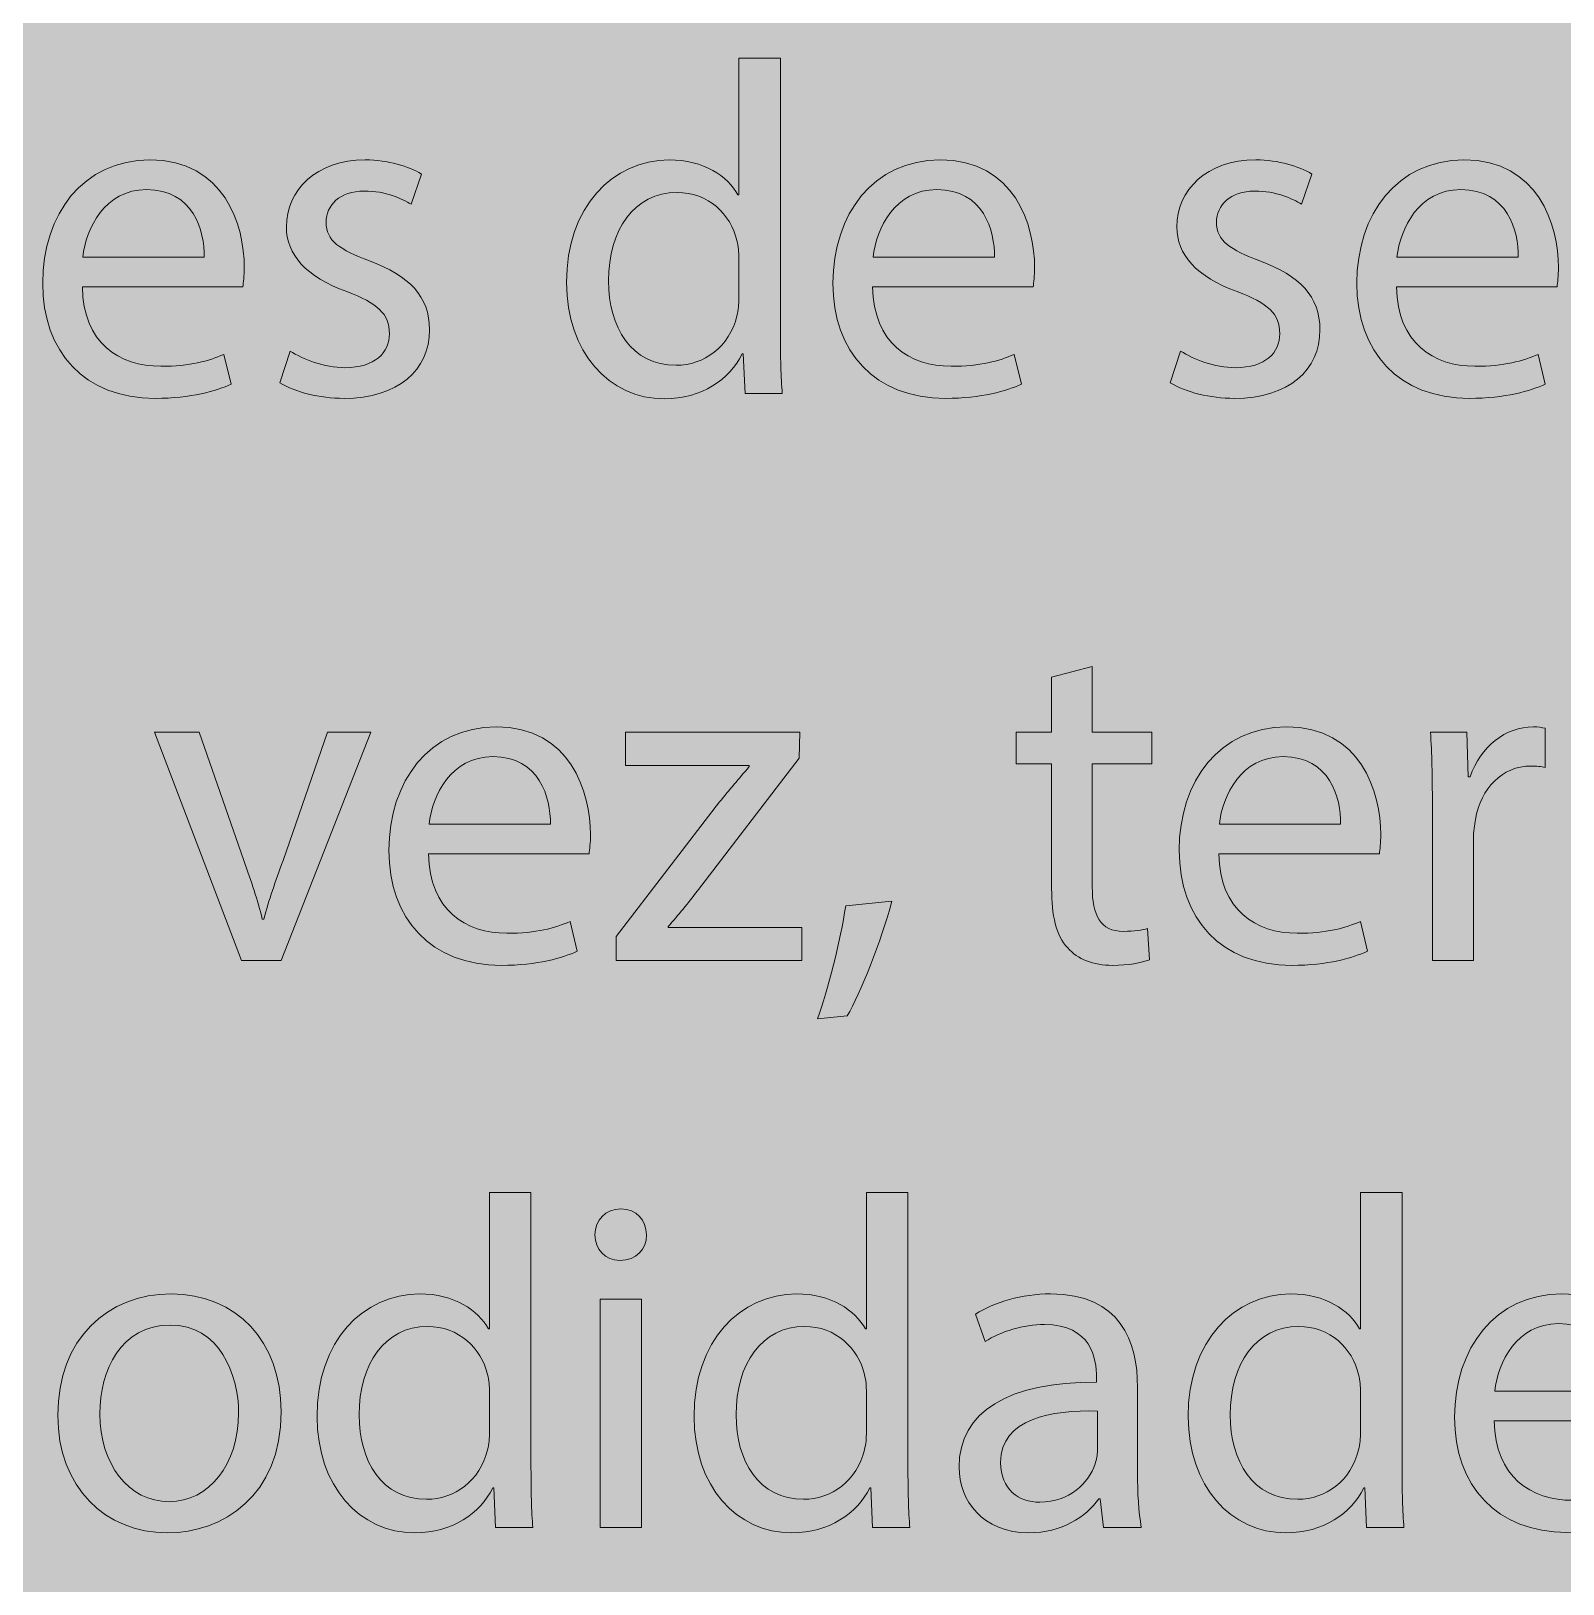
# Model space of a CAD drawing. Header units: inches. Extents: x -507 to 1392, y -754 to 68.
# Drawn here: x -135.9 to -96.98, y -140.87 to -101.44 of the extents above; entities that cross this region are included whole.
import ezdxf

# ---------------------------------------------------------------- set-up
doc = ezdxf.new("R2010")
doc.units = ezdxf.units.IN
doc.header["$MEASUREMENT"] = 0
doc.layers.add('Front', color=7, linetype='Continuous')
picture_1 = doc.add_image_def('image1.png', size_in_pixel=(3301, 2181))
picture_2 = doc.add_image_def('image10.png', size_in_pixel=(3013, 3012))

# ---------------------------------------------------------------- blocks, each defined once
blk = doc.blocks.new('block 3')
at = {"layer": 'Front', "true_color": 0x326699}
h = blk.add_hatch(color=165, dxfattribs=at)
h.dxf.hatch_style = 2
h.paths.add_polyline_path([(-211, -462.1), (-211, 61.249), (581, 61.249), (581, -462.1)])
at = {"layer": 'Front'}
image = blk.add_image(picture_1, insert=(-211, -462.191), size_in_units=(792.24, 523.44), dxfattribs=at)
blk = doc.blocks.new('block 48')
at = {"layer": 'Front', "true_color": 0x231f20}
h = blk.add_hatch(color=250, dxfattribs=at)
h.dxf.hatch_style = 2
edge = h.paths.add_edge_path()
edge.add_spline(control_points=[(-116.863, -102.13), (-116.863, -102.13), (-116.863, -109.146), (-116.863, -109.146), (-116.863, -109.662), (-116.851, -110.25), (-116.815, -110.646), (-116.815, -110.646), (-117.762, -110.646), (-117.762, -110.646), (-117.762, -110.646), (-117.81, -109.638), (-117.81, -109.638), (-117.81, -109.638), (-117.834, -109.638), (-117.834, -109.638), (-118.158, -110.286), (-118.866, -110.777), (-119.813, -110.777), (-121.216, -110.777), (-122.296, -109.59), (-122.296, -107.827), (-122.308, -105.896), (-121.108, -104.709), (-119.693, -104.709), (-118.806, -104.709), (-118.206, -105.128), (-117.942, -105.596), (-117.942, -105.596), (-117.918, -105.596), (-117.918, -105.596), (-117.918, -105.596), (-117.918, -102.13), (-117.918, -102.13), (-117.918, -102.13), (-116.863, -102.13), (-116.863, -102.13)], knot_values=[0, 0, 0, 0, 1, 1, 1, 2, 2, 2, 3, 3, 3, 4, 4, 4, 5, 5, 5, 6, 6, 6, 7, 7, 7, 8, 8, 8, 9, 9, 9, 10, 10, 10, 11, 11, 11, 12, 12, 12, 12], degree=3, periodic=1)
edge = h.paths.add_edge_path()
edge.add_spline(control_points=[(-117.918, -107.204), (-117.918, -107.071), (-117.93, -106.892), (-117.966, -106.76), (-118.122, -106.088), (-118.698, -105.536), (-119.489, -105.536), (-120.581, -105.536), (-121.229, -106.496), (-121.229, -107.779), (-121.229, -108.955), (-120.653, -109.926), (-119.513, -109.926), (-118.806, -109.926), (-118.158, -109.458), (-117.966, -108.667), (-117.93, -108.522), (-117.918, -108.379), (-117.918, -108.211), (-117.918, -108.211), (-117.918, -107.204), (-117.918, -107.204)], knot_values=[0, 0, 0, 0, 1, 1, 1, 2, 2, 2, 3, 3, 3, 4, 4, 4, 5, 5, 5, 6, 6, 6, 7, 7, 7, 7], degree=3, periodic=1)
h = blk.add_hatch(color=250, dxfattribs=at)
h.dxf.hatch_style = 2
edge = h.paths.add_edge_path()
edge.add_spline(control_points=[(-134.596, -107.935), (-134.572, -109.362), (-133.661, -109.95), (-132.605, -109.95), (-131.85, -109.95), (-131.394, -109.818), (-130.999, -109.65), (-130.999, -109.65), (-130.818, -110.406), (-130.818, -110.406), (-131.19, -110.574), (-131.826, -110.766), (-132.75, -110.766), (-134.537, -110.766), (-135.604, -109.59), (-135.604, -107.839), (-135.604, -106.088), (-134.572, -104.709), (-132.881, -104.709), (-130.986, -104.709), (-130.482, -106.376), (-130.482, -107.443), (-130.482, -107.659), (-130.507, -107.827), (-130.519, -107.935), (-130.519, -107.935), (-134.596, -107.935), (-134.596, -107.935)], knot_values=[0, 0, 0, 0, 1, 1, 1, 2, 2, 2, 3, 3, 3, 4, 4, 4, 5, 5, 5, 6, 6, 6, 7, 7, 7, 8, 8, 8, 9, 9, 9, 9], degree=3, periodic=1)
edge = h.paths.add_edge_path()
edge.add_spline(control_points=[(-131.502, -107.179), (-131.49, -106.508), (-131.778, -105.464), (-132.965, -105.464), (-134.033, -105.464), (-134.5, -106.448), (-134.584, -107.179), (-134.584, -107.179), (-131.502, -107.179), (-131.502, -107.179)], knot_values=[0, 0, 0, 0, 1, 1, 1, 2, 2, 2, 3, 3, 3, 3], degree=3, periodic=1)
h = blk.add_hatch(color=250, dxfattribs=at)
h.dxf.hatch_style = 2
edge = h.paths.add_edge_path()
edge.add_spline(control_points=[(-129.316, -109.566), (-129.004, -109.77), (-128.452, -109.986), (-127.924, -109.986), (-127.157, -109.986), (-126.797, -109.602), (-126.797, -109.123), (-126.797, -108.619), (-127.097, -108.343), (-127.876, -108.055), (-128.92, -107.683), (-129.412, -107.107), (-129.412, -106.412), (-129.412, -105.477), (-128.656, -104.709), (-127.409, -104.709), (-126.821, -104.709), (-126.306, -104.876), (-125.981, -105.068), (-125.981, -105.068), (-126.246, -105.836), (-126.246, -105.836), (-126.473, -105.692), (-126.893, -105.5), (-127.433, -105.5), (-128.057, -105.5), (-128.404, -105.86), (-128.404, -106.292), (-128.404, -106.771), (-128.057, -106.987), (-127.301, -107.275), (-126.293, -107.659), (-125.778, -108.163), (-125.778, -109.026), (-125.778, -110.046), (-126.569, -110.766), (-127.949, -110.766), (-128.584, -110.766), (-129.172, -110.609), (-129.58, -110.37), (-129.58, -110.37), (-129.316, -109.566), (-129.316, -109.566)], knot_values=[0, 0, 0, 0, 1, 1, 1, 2, 2, 2, 3, 3, 3, 4, 4, 4, 5, 5, 5, 6, 6, 6, 7, 7, 7, 8, 8, 8, 9, 9, 9, 10, 10, 10, 11, 11, 11, 12, 12, 12, 13, 13, 13, 14, 14, 14, 14], degree=3, periodic=1)
h = blk.add_hatch(color=250, dxfattribs=at)
h.dxf.hatch_style = 2
edge = h.paths.add_edge_path()
edge.add_spline(control_points=[(-114.52, -107.935), (-114.496, -109.362), (-113.585, -109.95), (-112.529, -109.95), (-111.774, -109.95), (-111.318, -109.818), (-110.922, -109.65), (-110.922, -109.65), (-110.742, -110.406), (-110.742, -110.406), (-111.114, -110.574), (-111.75, -110.766), (-112.673, -110.766), (-114.46, -110.766), (-115.528, -109.59), (-115.528, -107.839), (-115.528, -106.088), (-114.496, -104.709), (-112.805, -104.709), (-110.91, -104.709), (-110.406, -106.376), (-110.406, -107.443), (-110.406, -107.659), (-110.431, -107.827), (-110.442, -107.935), (-110.442, -107.935), (-114.52, -107.935), (-114.52, -107.935)], knot_values=[0, 0, 0, 0, 1, 1, 1, 2, 2, 2, 3, 3, 3, 4, 4, 4, 5, 5, 5, 6, 6, 6, 7, 7, 7, 8, 8, 8, 9, 9, 9, 9], degree=3, periodic=1)
edge = h.paths.add_edge_path()
edge.add_spline(control_points=[(-111.426, -107.179), (-111.414, -106.508), (-111.702, -105.464), (-112.889, -105.464), (-113.957, -105.464), (-114.424, -106.448), (-114.508, -107.179), (-114.508, -107.179), (-111.426, -107.179), (-111.426, -107.179)], knot_values=[0, 0, 0, 0, 1, 1, 1, 2, 2, 2, 3, 3, 3, 3], degree=3, periodic=1)
h = blk.add_hatch(color=250, dxfattribs=at)
h.dxf.hatch_style = 2
edge = h.paths.add_edge_path()
edge.add_spline(control_points=[(-106.696, -109.566), (-106.384, -109.77), (-105.833, -109.986), (-105.305, -109.986), (-104.537, -109.986), (-104.178, -109.602), (-104.178, -109.123), (-104.178, -108.619), (-104.478, -108.343), (-105.257, -108.055), (-106.3, -107.683), (-106.792, -107.107), (-106.792, -106.412), (-106.792, -105.477), (-106.037, -104.709), (-104.789, -104.709), (-104.202, -104.709), (-103.686, -104.876), (-103.362, -105.068), (-103.362, -105.068), (-103.626, -105.836), (-103.626, -105.836), (-103.854, -105.692), (-104.273, -105.5), (-104.813, -105.5), (-105.437, -105.5), (-105.785, -105.86), (-105.785, -106.292), (-105.785, -106.771), (-105.437, -106.987), (-104.681, -107.275), (-103.674, -107.659), (-103.158, -108.163), (-103.158, -109.026), (-103.158, -110.046), (-103.95, -110.766), (-105.329, -110.766), (-105.964, -110.766), (-106.552, -110.609), (-106.96, -110.37), (-106.96, -110.37), (-106.696, -109.566), (-106.696, -109.566)], knot_values=[0, 0, 0, 0, 1, 1, 1, 2, 2, 2, 3, 3, 3, 4, 4, 4, 5, 5, 5, 6, 6, 6, 7, 7, 7, 8, 8, 8, 9, 9, 9, 10, 10, 10, 11, 11, 11, 12, 12, 12, 13, 13, 13, 14, 14, 14, 14], degree=3, periodic=1)
h = blk.add_hatch(color=250, dxfattribs=at)
h.dxf.hatch_style = 2
edge = h.paths.add_edge_path()
edge.add_spline(control_points=[(-101.212, -107.935), (-101.188, -109.362), (-100.277, -109.95), (-99.222, -109.95), (-98.466, -109.95), (-98.01, -109.818), (-97.615, -109.65), (-97.615, -109.65), (-97.435, -110.406), (-97.435, -110.406), (-97.807, -110.574), (-98.442, -110.766), (-99.366, -110.766), (-101.153, -110.766), (-102.22, -109.59), (-102.22, -107.839), (-102.22, -106.088), (-101.188, -104.709), (-99.498, -104.709), (-97.603, -104.709), (-97.099, -106.376), (-97.099, -107.443), (-97.099, -107.659), (-97.123, -107.827), (-97.135, -107.935), (-97.135, -107.935), (-101.212, -107.935), (-101.212, -107.935)], knot_values=[0, 0, 0, 0, 1, 1, 1, 2, 2, 2, 3, 3, 3, 4, 4, 4, 5, 5, 5, 6, 6, 6, 7, 7, 7, 8, 8, 8, 9, 9, 9, 9], degree=3, periodic=1)
edge = h.paths.add_edge_path()
edge.add_spline(control_points=[(-98.118, -107.179), (-98.106, -106.508), (-98.394, -105.464), (-99.582, -105.464), (-100.649, -105.464), (-101.117, -106.448), (-101.201, -107.179), (-101.201, -107.179), (-98.118, -107.179), (-98.118, -107.179)], knot_values=[0, 0, 0, 0, 1, 1, 1, 2, 2, 2, 3, 3, 3, 3], degree=3, periodic=1)
h = blk.add_hatch(color=250, dxfattribs=at)
h.dxf.hatch_style = 2
edge = h.paths.add_edge_path()
edge.add_spline(control_points=[(-108.941, -117.574), (-108.941, -117.574), (-108.941, -119.241), (-108.941, -119.241), (-108.941, -119.241), (-107.43, -119.241), (-107.43, -119.241), (-107.43, -119.241), (-107.43, -120.044), (-107.43, -120.044), (-107.43, -120.044), (-108.941, -120.044), (-108.941, -120.044), (-108.941, -120.044), (-108.941, -123.174), (-108.941, -123.174), (-108.941, -123.894), (-108.738, -124.302), (-108.15, -124.302), (-107.874, -124.302), (-107.67, -124.266), (-107.538, -124.23), (-107.538, -124.23), (-107.49, -125.021), (-107.49, -125.021), (-107.694, -125.105), (-108.018, -125.166), (-108.426, -125.166), (-108.917, -125.166), (-109.313, -125.009), (-109.565, -124.722), (-109.865, -124.41), (-109.973, -123.894), (-109.973, -123.21), (-109.973, -123.21), (-109.973, -120.044), (-109.973, -120.044), (-109.973, -120.044), (-110.873, -120.044), (-110.873, -120.044), (-110.873, -120.044), (-110.873, -119.241), (-110.873, -119.241), (-110.873, -119.241), (-109.973, -119.241), (-109.973, -119.241), (-109.973, -119.241), (-109.973, -117.849), (-109.973, -117.849), (-109.973, -117.849), (-108.941, -117.574), (-108.941, -117.574)], knot_values=[0, 0, 0, 0, 1, 1, 1, 2, 2, 2, 3, 3, 3, 4, 4, 4, 5, 5, 5, 6, 6, 6, 7, 7, 7, 8, 8, 8, 9, 9, 9, 10, 10, 10, 11, 11, 11, 12, 12, 12, 13, 13, 13, 14, 14, 14, 15, 15, 15, 16, 16, 16, 17, 17, 17, 17], degree=3, periodic=1)
h = blk.add_hatch(color=250, dxfattribs=at)
h.dxf.hatch_style = 2
edge = h.paths.add_edge_path()
edge.add_spline(control_points=[(-131.632, -119.241), (-131.632, -119.241), (-130.493, -122.503), (-130.493, -122.503), (-130.301, -123.031), (-130.145, -123.51), (-130.025, -123.99), (-130.025, -123.99), (-129.989, -123.99), (-129.989, -123.99), (-129.857, -123.51), (-129.689, -123.031), (-129.498, -122.503), (-129.498, -122.503), (-128.37, -119.241), (-128.37, -119.241), (-128.37, -119.241), (-127.267, -119.241), (-127.267, -119.241), (-127.267, -119.241), (-129.545, -125.045), (-129.545, -125.045), (-129.545, -125.045), (-130.553, -125.045), (-130.553, -125.045), (-130.553, -125.045), (-132.76, -119.241), (-132.76, -119.241), (-132.76, -119.241), (-131.632, -119.241), (-131.632, -119.241)], knot_values=[0, 0, 0, 0, 1, 1, 1, 2, 2, 2, 3, 3, 3, 4, 4, 4, 5, 5, 5, 6, 6, 6, 7, 7, 7, 8, 8, 8, 9, 9, 9, 10, 10, 10, 10], degree=3, periodic=1)
h = blk.add_hatch(color=250, dxfattribs=at)
h.dxf.hatch_style = 2
edge = h.paths.add_edge_path()
edge.add_spline(control_points=[(-125.8, -122.335), (-125.776, -123.762), (-124.865, -124.35), (-123.81, -124.35), (-123.054, -124.35), (-122.598, -124.218), (-122.203, -124.05), (-122.203, -124.05), (-122.022, -124.806), (-122.022, -124.806), (-122.395, -124.974), (-123.03, -125.166), (-123.954, -125.166), (-125.741, -125.166), (-126.808, -123.99), (-126.808, -122.239), (-126.808, -120.488), (-125.776, -119.109), (-124.085, -119.109), (-122.19, -119.109), (-121.687, -120.776), (-121.687, -121.843), (-121.687, -122.059), (-121.711, -122.227), (-121.723, -122.335), (-121.723, -122.335), (-125.8, -122.335), (-125.8, -122.335)], knot_values=[0, 0, 0, 0, 1, 1, 1, 2, 2, 2, 3, 3, 3, 4, 4, 4, 5, 5, 5, 6, 6, 6, 7, 7, 7, 8, 8, 8, 9, 9, 9, 9], degree=3, periodic=1)
edge = h.paths.add_edge_path()
edge.add_spline(control_points=[(-122.706, -121.579), (-122.694, -120.908), (-122.982, -119.864), (-124.169, -119.864), (-125.237, -119.864), (-125.705, -120.848), (-125.789, -121.579), (-125.789, -121.579), (-122.706, -121.579), (-122.706, -121.579)], knot_values=[0, 0, 0, 0, 1, 1, 1, 2, 2, 2, 3, 3, 3, 3], degree=3, periodic=1)
h = blk.add_hatch(color=250, dxfattribs=at)
h.dxf.hatch_style = 2
edge = h.paths.add_edge_path()
edge.add_spline(control_points=[(-121.036, -124.434), (-121.036, -124.434), (-118.41, -121.016), (-118.41, -121.016), (-118.158, -120.704), (-117.918, -120.428), (-117.654, -120.116), (-117.654, -120.116), (-117.654, -120.092), (-117.654, -120.092), (-117.654, -120.092), (-120.796, -120.092), (-120.796, -120.092), (-120.796, -120.092), (-120.796, -119.241), (-120.796, -119.241), (-120.796, -119.241), (-116.371, -119.241), (-116.371, -119.241), (-116.371, -119.241), (-116.383, -119.9), (-116.383, -119.9), (-116.383, -119.9), (-118.973, -123.271), (-118.973, -123.271), (-119.213, -123.594), (-119.453, -123.882), (-119.717, -124.182), (-119.717, -124.182), (-119.717, -124.206), (-119.717, -124.206), (-119.717, -124.206), (-116.323, -124.206), (-116.323, -124.206), (-116.323, -124.206), (-116.323, -125.045), (-116.323, -125.045), (-116.323, -125.045), (-121.036, -125.045), (-121.036, -125.045), (-121.036, -125.045), (-121.036, -124.434), (-121.036, -124.434)], knot_values=[0, 0, 0, 0, 1, 1, 1, 2, 2, 2, 3, 3, 3, 4, 4, 4, 5, 5, 5, 6, 6, 6, 7, 7, 7, 8, 8, 8, 9, 9, 9, 10, 10, 10, 11, 11, 11, 12, 12, 12, 13, 13, 13, 14, 14, 14, 14], degree=3, periodic=1)
h = blk.add_hatch(color=250, dxfattribs=at)
h.dxf.hatch_style = 2
edge = h.paths.add_edge_path()
edge.add_spline(control_points=[(-105.725, -122.335), (-105.701, -123.762), (-104.79, -124.35), (-103.734, -124.35), (-102.979, -124.35), (-102.523, -124.218), (-102.127, -124.05), (-102.127, -124.05), (-101.947, -124.806), (-101.947, -124.806), (-102.319, -124.974), (-102.955, -125.166), (-103.878, -125.166), (-105.666, -125.166), (-106.733, -123.99), (-106.733, -122.239), (-106.733, -120.488), (-105.701, -119.109), (-104.01, -119.109), (-102.115, -119.109), (-101.611, -120.776), (-101.611, -121.843), (-101.611, -122.059), (-101.636, -122.227), (-101.647, -122.335), (-101.647, -122.335), (-105.725, -122.335), (-105.725, -122.335)], knot_values=[0, 0, 0, 0, 1, 1, 1, 2, 2, 2, 3, 3, 3, 4, 4, 4, 5, 5, 5, 6, 6, 6, 7, 7, 7, 8, 8, 8, 9, 9, 9, 9], degree=3, periodic=1)
edge = h.paths.add_edge_path()
edge.add_spline(control_points=[(-102.631, -121.579), (-102.619, -120.908), (-102.907, -119.864), (-104.094, -119.864), (-105.162, -119.864), (-105.629, -120.848), (-105.713, -121.579), (-105.713, -121.579), (-102.631, -121.579), (-102.631, -121.579)], knot_values=[0, 0, 0, 0, 1, 1, 1, 2, 2, 2, 3, 3, 3, 3], degree=3, periodic=1)
h = blk.add_hatch(color=250, dxfattribs=at)
h.dxf.hatch_style = 2
edge = h.paths.add_edge_path()
edge.add_spline(control_points=[(-100.301, -121.052), (-100.301, -120.368), (-100.312, -119.78), (-100.349, -119.241), (-100.349, -119.241), (-99.425, -119.241), (-99.425, -119.241), (-99.425, -119.241), (-99.389, -120.38), (-99.389, -120.38), (-99.389, -120.38), (-99.341, -120.38), (-99.341, -120.38), (-99.078, -119.601), (-98.442, -119.109), (-97.734, -119.109), (-97.614, -119.109), (-97.53, -119.121), (-97.435, -119.145), (-97.435, -119.145), (-97.435, -120.14), (-97.435, -120.14), (-97.542, -120.116), (-97.65, -120.104), (-97.794, -120.104), (-98.538, -120.104), (-99.065, -120.668), (-99.209, -121.459), (-99.233, -121.604), (-99.257, -121.771), (-99.257, -121.951), (-99.257, -121.951), (-99.257, -125.045), (-99.257, -125.045), (-99.257, -125.045), (-100.301, -125.045), (-100.301, -125.045), (-100.301, -125.045), (-100.301, -121.052), (-100.301, -121.052)], knot_values=[0, 0, 0, 0, 1, 1, 1, 2, 2, 2, 3, 3, 3, 4, 4, 4, 5, 5, 5, 6, 6, 6, 7, 7, 7, 8, 8, 8, 9, 9, 9, 10, 10, 10, 11, 11, 11, 12, 12, 12, 13, 13, 13, 13], degree=3, periodic=1)
h = blk.add_hatch(color=250, dxfattribs=at)
h.dxf.hatch_style = 2
edge = h.paths.add_edge_path()
edge.add_spline(control_points=[(-115.924, -126.521), (-115.66, -125.813), (-115.336, -124.53), (-115.204, -123.654), (-115.204, -123.654), (-114.029, -123.534), (-114.029, -123.534), (-114.305, -124.554), (-114.833, -125.885), (-115.168, -126.449), (-115.168, -126.449), (-115.924, -126.521), (-115.924, -126.521)], knot_values=[0, 0, 0, 0, 1, 1, 1, 2, 2, 2, 3, 3, 3, 4, 4, 4, 4], degree=3, periodic=1)
h = blk.add_hatch(color=250, dxfattribs=at)
h.dxf.hatch_style = 2
edge = h.paths.add_edge_path()
edge.add_spline(control_points=[(-123.199, -130.93), (-123.199, -130.93), (-123.199, -137.946), (-123.199, -137.946), (-123.199, -138.462), (-123.187, -139.049), (-123.151, -139.445), (-123.151, -139.445), (-124.099, -139.445), (-124.099, -139.445), (-124.099, -139.445), (-124.146, -138.438), (-124.146, -138.438), (-124.146, -138.438), (-124.17, -138.438), (-124.17, -138.438), (-124.495, -139.085), (-125.202, -139.577), (-126.149, -139.577), (-127.553, -139.577), (-128.632, -138.39), (-128.632, -136.627), (-128.644, -134.696), (-127.445, -133.509), (-126.03, -133.509), (-125.142, -133.509), (-124.542, -133.928), (-124.278, -134.396), (-124.278, -134.396), (-124.254, -134.396), (-124.254, -134.396), (-124.254, -134.396), (-124.254, -130.93), (-124.254, -130.93), (-124.254, -130.93), (-123.199, -130.93), (-123.199, -130.93)], knot_values=[0, 0, 0, 0, 1, 1, 1, 2, 2, 2, 3, 3, 3, 4, 4, 4, 5, 5, 5, 6, 6, 6, 7, 7, 7, 8, 8, 8, 9, 9, 9, 10, 10, 10, 11, 11, 11, 12, 12, 12, 12], degree=3, periodic=1)
edge = h.paths.add_edge_path()
edge.add_spline(control_points=[(-124.254, -136.003), (-124.254, -135.871), (-124.267, -135.691), (-124.303, -135.56), (-124.458, -134.888), (-125.034, -134.336), (-125.826, -134.336), (-126.917, -134.336), (-127.565, -135.295), (-127.565, -136.579), (-127.565, -137.754), (-126.989, -138.726), (-125.85, -138.726), (-125.142, -138.726), (-124.495, -138.258), (-124.303, -137.466), (-124.267, -137.322), (-124.254, -137.179), (-124.254, -137.011), (-124.254, -137.011), (-124.254, -136.003), (-124.254, -136.003)], knot_values=[0, 0, 0, 0, 1, 1, 1, 2, 2, 2, 3, 3, 3, 4, 4, 4, 5, 5, 5, 6, 6, 6, 7, 7, 7, 7], degree=3, periodic=1)
h = blk.add_hatch(color=250, dxfattribs=at)
h.dxf.hatch_style = 2
edge = h.paths.add_edge_path()
edge.add_spline(control_points=[(-113.623, -130.93), (-113.623, -130.93), (-113.623, -137.946), (-113.623, -137.946), (-113.623, -138.462), (-113.611, -139.049), (-113.575, -139.445), (-113.575, -139.445), (-114.522, -139.445), (-114.522, -139.445), (-114.522, -139.445), (-114.57, -138.438), (-114.57, -138.438), (-114.57, -138.438), (-114.594, -138.438), (-114.594, -138.438), (-114.918, -139.085), (-115.626, -139.577), (-116.573, -139.577), (-117.977, -139.577), (-119.056, -138.39), (-119.056, -136.627), (-119.068, -134.696), (-117.869, -133.509), (-116.454, -133.509), (-115.566, -133.509), (-114.966, -133.928), (-114.702, -134.396), (-114.702, -134.396), (-114.678, -134.396), (-114.678, -134.396), (-114.678, -134.396), (-114.678, -130.93), (-114.678, -130.93), (-114.678, -130.93), (-113.623, -130.93), (-113.623, -130.93)], knot_values=[0, 0, 0, 0, 1, 1, 1, 2, 2, 2, 3, 3, 3, 4, 4, 4, 5, 5, 5, 6, 6, 6, 7, 7, 7, 8, 8, 8, 9, 9, 9, 10, 10, 10, 11, 11, 11, 12, 12, 12, 12], degree=3, periodic=1)
edge = h.paths.add_edge_path()
edge.add_spline(control_points=[(-114.678, -136.003), (-114.678, -135.871), (-114.69, -135.691), (-114.727, -135.56), (-114.882, -134.888), (-115.458, -134.336), (-116.25, -134.336), (-117.341, -134.336), (-117.989, -135.295), (-117.989, -136.579), (-117.989, -137.754), (-117.413, -138.726), (-116.273, -138.726), (-115.566, -138.726), (-114.918, -138.258), (-114.727, -137.466), (-114.69, -137.322), (-114.678, -137.179), (-114.678, -137.011), (-114.678, -137.011), (-114.678, -136.003), (-114.678, -136.003)], knot_values=[0, 0, 0, 0, 1, 1, 1, 2, 2, 2, 3, 3, 3, 4, 4, 4, 5, 5, 5, 6, 6, 6, 7, 7, 7, 7], degree=3, periodic=1)
h = blk.add_hatch(color=250, dxfattribs=at)
h.dxf.hatch_style = 2
edge = h.paths.add_edge_path()
edge.add_spline(control_points=[(-101.071, -130.93), (-101.071, -130.93), (-101.071, -137.946), (-101.071, -137.946), (-101.071, -138.462), (-101.059, -139.049), (-101.023, -139.445), (-101.023, -139.445), (-101.971, -139.445), (-101.971, -139.445), (-101.971, -139.445), (-102.019, -138.438), (-102.019, -138.438), (-102.019, -138.438), (-102.042, -138.438), (-102.042, -138.438), (-102.367, -139.085), (-103.074, -139.577), (-104.021, -139.577), (-105.425, -139.577), (-106.504, -138.39), (-106.504, -136.627), (-106.516, -134.696), (-105.317, -133.509), (-103.902, -133.509), (-103.014, -133.509), (-102.415, -133.928), (-102.15, -134.396), (-102.15, -134.396), (-102.126, -134.396), (-102.126, -134.396), (-102.126, -134.396), (-102.126, -130.93), (-102.126, -130.93), (-102.126, -130.93), (-101.071, -130.93), (-101.071, -130.93)], knot_values=[0, 0, 0, 0, 1, 1, 1, 2, 2, 2, 3, 3, 3, 4, 4, 4, 5, 5, 5, 6, 6, 6, 7, 7, 7, 8, 8, 8, 9, 9, 9, 10, 10, 10, 11, 11, 11, 12, 12, 12, 12], degree=3, periodic=1)
edge = h.paths.add_edge_path()
edge.add_spline(control_points=[(-102.126, -136.003), (-102.126, -135.871), (-102.139, -135.691), (-102.175, -135.56), (-102.331, -134.888), (-102.906, -134.336), (-103.698, -134.336), (-104.789, -134.336), (-105.437, -135.295), (-105.437, -136.579), (-105.437, -137.754), (-104.861, -138.726), (-103.722, -138.726), (-103.014, -138.726), (-102.367, -138.258), (-102.175, -137.466), (-102.139, -137.322), (-102.126, -137.179), (-102.126, -137.011), (-102.126, -137.011), (-102.126, -136.003), (-102.126, -136.003)], knot_values=[0, 0, 0, 0, 1, 1, 1, 2, 2, 2, 3, 3, 3, 4, 4, 4, 5, 5, 5, 6, 6, 6, 7, 7, 7, 7], degree=3, periodic=1)
h = blk.add_hatch(color=250, dxfattribs=at)
h.dxf.hatch_style = 2
edge = h.paths.add_edge_path()
edge.add_spline(control_points=[(-120.269, -132.009), (-120.257, -132.369), (-120.521, -132.657), (-120.94, -132.657), (-121.312, -132.657), (-121.576, -132.369), (-121.576, -132.009), (-121.576, -131.638), (-121.3, -131.35), (-120.917, -131.35), (-120.521, -131.35), (-120.269, -131.638), (-120.269, -132.009)], knot_values=[0, 0, 0, 0, 1, 1, 1, 2, 2, 2, 3, 3, 3, 4, 4, 4, 4], degree=3, periodic=1)
h.paths.add_polyline_path([(-121.444, -139.445), (-121.444, -133.641), (-120.389, -133.641), (-120.389, -139.445)])
h = blk.add_hatch(color=250, dxfattribs=at)
h.dxf.hatch_style = 2
edge = h.paths.add_edge_path()
edge.add_spline(control_points=[(-129.547, -136.495), (-129.547, -138.642), (-131.034, -139.577), (-132.438, -139.577), (-134.009, -139.577), (-135.22, -138.426), (-135.22, -136.591), (-135.22, -134.648), (-133.949, -133.509), (-132.342, -133.509), (-130.674, -133.509), (-129.547, -134.72), (-129.547, -136.495)], knot_values=[0, 0, 0, 0, 1, 1, 1, 2, 2, 2, 3, 3, 3, 4, 4, 4, 4], degree=3, periodic=1)
edge = h.paths.add_edge_path()
edge.add_spline(control_points=[(-134.153, -136.555), (-134.153, -137.826), (-133.421, -138.786), (-132.39, -138.786), (-131.382, -138.786), (-130.626, -137.838), (-130.626, -136.531), (-130.626, -135.547), (-131.118, -134.3), (-132.366, -134.3), (-133.613, -134.3), (-134.153, -135.452), (-134.153, -136.555)], knot_values=[0, 0, 0, 0, 1, 1, 1, 2, 2, 2, 3, 3, 3, 4, 4, 4, 4], degree=3, periodic=1)
h = blk.add_hatch(color=250, dxfattribs=at)
h.dxf.hatch_style = 2
edge = h.paths.add_edge_path()
edge.add_spline(control_points=[(-108.654, -139.445), (-108.654, -139.445), (-108.738, -138.714), (-108.738, -138.714), (-108.738, -138.714), (-108.774, -138.714), (-108.774, -138.714), (-109.098, -139.169), (-109.722, -139.577), (-110.549, -139.577), (-111.725, -139.577), (-112.324, -138.75), (-112.324, -137.91), (-112.324, -136.507), (-111.077, -135.739), (-108.834, -135.751), (-108.834, -135.751), (-108.834, -135.631), (-108.834, -135.631), (-108.834, -135.152), (-108.966, -134.288), (-110.153, -134.288), (-110.693, -134.288), (-111.257, -134.456), (-111.665, -134.72), (-111.665, -134.72), (-111.905, -134.024), (-111.905, -134.024), (-111.425, -133.712), (-110.729, -133.509), (-109.998, -133.509), (-108.223, -133.509), (-107.791, -134.72), (-107.791, -135.883), (-107.791, -135.883), (-107.791, -138.054), (-107.791, -138.054), (-107.791, -138.558), (-107.767, -139.049), (-107.695, -139.445), (-107.695, -139.445), (-108.654, -139.445), (-108.654, -139.445)], knot_values=[0, 0, 0, 0, 1, 1, 1, 2, 2, 2, 3, 3, 3, 4, 4, 4, 5, 5, 5, 6, 6, 6, 7, 7, 7, 8, 8, 8, 9, 9, 9, 10, 10, 10, 11, 11, 11, 12, 12, 12, 13, 13, 13, 14, 14, 14, 14], degree=3, periodic=1)
edge = h.paths.add_edge_path()
edge.add_spline(control_points=[(-108.811, -136.483), (-109.962, -136.459), (-111.269, -136.663), (-111.269, -137.79), (-111.269, -138.474), (-110.813, -138.798), (-110.273, -138.798), (-109.518, -138.798), (-109.038, -138.318), (-108.87, -137.826), (-108.834, -137.718), (-108.811, -137.598), (-108.811, -137.49), (-108.811, -137.49), (-108.811, -136.483), (-108.811, -136.483)], knot_values=[0, 0, 0, 0, 1, 1, 1, 2, 2, 2, 3, 3, 3, 4, 4, 4, 5, 5, 5, 5], degree=3, periodic=1)
h = blk.add_hatch(color=250, dxfattribs=at)
h.dxf.hatch_style = 2
edge = h.paths.add_edge_path()
edge.add_spline(control_points=[(-98.729, -136.735), (-98.705, -138.162), (-97.794, -138.75), (-96.738, -138.75), (-95.983, -138.75), (-95.527, -138.618), (-95.131, -138.45), (-95.131, -138.45), (-94.951, -139.206), (-94.951, -139.206), (-95.323, -139.374), (-95.958, -139.565), (-96.882, -139.565), (-98.669, -139.565), (-99.737, -138.39), (-99.737, -136.639), (-99.737, -134.888), (-98.705, -133.509), (-97.014, -133.509), (-95.119, -133.509), (-94.615, -135.176), (-94.615, -136.243), (-94.615, -136.459), (-94.64, -136.627), (-94.651, -136.735), (-94.651, -136.735), (-98.729, -136.735), (-98.729, -136.735)], knot_values=[0, 0, 0, 0, 1, 1, 1, 2, 2, 2, 3, 3, 3, 4, 4, 4, 5, 5, 5, 6, 6, 6, 7, 7, 7, 8, 8, 8, 9, 9, 9, 9], degree=3, periodic=1)
edge = h.paths.add_edge_path()
edge.add_spline(control_points=[(-95.635, -135.979), (-95.623, -135.308), (-95.911, -134.264), (-97.098, -134.264), (-98.166, -134.264), (-98.633, -135.248), (-98.717, -135.979), (-98.717, -135.979), (-95.635, -135.979), (-95.635, -135.979)], knot_values=[0, 0, 0, 0, 1, 1, 1, 2, 2, 2, 3, 3, 3, 3], degree=3, periodic=1)
at = {"layer": 'Front', "lineweight": 0}
blk.add_lwpolyline([(-121.444, -139.445), (-121.444, -133.641), (-120.389, -133.641), (-120.389, -139.445), (-121.444, -139.445)], dxfattribs=at)
for points, knots in [([(-116.863, -102.13), (-116.863, -102.13), (-116.863, -109.146), (-116.863, -109.146), (-116.863, -109.662), (-116.851, -110.25), (-116.815, -110.646), (-116.815, -110.646), (-117.762, -110.646), (-117.762, -110.646), (-117.762, -110.646), (-117.81, -109.638), (-117.81, -109.638), (-117.81, -109.638), (-117.834, -109.638), (-117.834, -109.638), (-118.158, -110.286), (-118.866, -110.777), (-119.813, -110.777), (-121.216, -110.777), (-122.296, -109.59), (-122.296, -107.827), (-122.308, -105.896), (-121.108, -104.709), (-119.693, -104.709), (-118.806, -104.709), (-118.206, -105.128), (-117.942, -105.596), (-117.942, -105.596), (-117.918, -105.596), (-117.918, -105.596), (-117.918, -105.596), (-117.918, -102.13), (-117.918, -102.13), (-117.918, -102.13), (-116.863, -102.13), (-116.863, -102.13)], [0, 0, 0, 0, 1, 1, 1, 2, 2, 2, 3, 3, 3, 4, 4, 4, 5, 5, 5, 6, 6, 6, 7, 7, 7, 8, 8, 8, 9, 9, 9, 10, 10, 10, 11, 11, 11, 12, 12, 12, 12]), ([(-134.596, -107.935), (-134.572, -109.362), (-133.661, -109.95), (-132.605, -109.95), (-131.85, -109.95), (-131.394, -109.818), (-130.999, -109.65), (-130.999, -109.65), (-130.818, -110.406), (-130.818, -110.406), (-131.19, -110.574), (-131.826, -110.766), (-132.75, -110.766), (-134.537, -110.766), (-135.604, -109.59), (-135.604, -107.839), (-135.604, -106.088), (-134.572, -104.709), (-132.881, -104.709), (-130.986, -104.709), (-130.482, -106.376), (-130.482, -107.443), (-130.482, -107.659), (-130.507, -107.827), (-130.519, -107.935), (-130.519, -107.935), (-134.596, -107.935), (-134.596, -107.935)], [0, 0, 0, 0, 1, 1, 1, 2, 2, 2, 3, 3, 3, 4, 4, 4, 5, 5, 5, 6, 6, 6, 7, 7, 7, 8, 8, 8, 9, 9, 9, 9]), ([(-129.316, -109.566), (-129.004, -109.77), (-128.452, -109.986), (-127.924, -109.986), (-127.157, -109.986), (-126.797, -109.602), (-126.797, -109.123), (-126.797, -108.619), (-127.097, -108.343), (-127.876, -108.055), (-128.92, -107.683), (-129.412, -107.107), (-129.412, -106.412), (-129.412, -105.477), (-128.656, -104.709), (-127.409, -104.709), (-126.821, -104.709), (-126.306, -104.876), (-125.981, -105.068), (-125.981, -105.068), (-126.246, -105.836), (-126.246, -105.836), (-126.473, -105.692), (-126.893, -105.5), (-127.433, -105.5), (-128.057, -105.5), (-128.404, -105.86), (-128.404, -106.292), (-128.404, -106.771), (-128.057, -106.987), (-127.301, -107.275), (-126.293, -107.659), (-125.778, -108.163), (-125.778, -109.026), (-125.778, -110.046), (-126.569, -110.766), (-127.949, -110.766), (-128.584, -110.766), (-129.172, -110.609), (-129.58, -110.37), (-129.58, -110.37), (-129.316, -109.566), (-129.316, -109.566)], [0, 0, 0, 0, 1, 1, 1, 2, 2, 2, 3, 3, 3, 4, 4, 4, 5, 5, 5, 6, 6, 6, 7, 7, 7, 8, 8, 8, 9, 9, 9, 10, 10, 10, 11, 11, 11, 12, 12, 12, 13, 13, 13, 14, 14, 14, 14]), ([(-114.52, -107.935), (-114.496, -109.362), (-113.585, -109.95), (-112.529, -109.95), (-111.774, -109.95), (-111.318, -109.818), (-110.922, -109.65), (-110.922, -109.65), (-110.742, -110.406), (-110.742, -110.406), (-111.114, -110.574), (-111.75, -110.766), (-112.673, -110.766), (-114.46, -110.766), (-115.528, -109.59), (-115.528, -107.839), (-115.528, -106.088), (-114.496, -104.709), (-112.805, -104.709), (-110.91, -104.709), (-110.406, -106.376), (-110.406, -107.443), (-110.406, -107.659), (-110.431, -107.827), (-110.442, -107.935), (-110.442, -107.935), (-114.52, -107.935), (-114.52, -107.935)], [0, 0, 0, 0, 1, 1, 1, 2, 2, 2, 3, 3, 3, 4, 4, 4, 5, 5, 5, 6, 6, 6, 7, 7, 7, 8, 8, 8, 9, 9, 9, 9]), ([(-106.696, -109.566), (-106.384, -109.77), (-105.833, -109.986), (-105.305, -109.986), (-104.537, -109.986), (-104.178, -109.602), (-104.178, -109.123), (-104.178, -108.619), (-104.478, -108.343), (-105.257, -108.055), (-106.3, -107.683), (-106.792, -107.107), (-106.792, -106.412), (-106.792, -105.477), (-106.037, -104.709), (-104.789, -104.709), (-104.202, -104.709), (-103.686, -104.876), (-103.362, -105.068), (-103.362, -105.068), (-103.626, -105.836), (-103.626, -105.836), (-103.854, -105.692), (-104.273, -105.5), (-104.813, -105.5), (-105.437, -105.5), (-105.785, -105.86), (-105.785, -106.292), (-105.785, -106.771), (-105.437, -106.987), (-104.681, -107.275), (-103.674, -107.659), (-103.158, -108.163), (-103.158, -109.026), (-103.158, -110.046), (-103.95, -110.766), (-105.329, -110.766), (-105.964, -110.766), (-106.552, -110.609), (-106.96, -110.37), (-106.96, -110.37), (-106.696, -109.566), (-106.696, -109.566)], [0, 0, 0, 0, 1, 1, 1, 2, 2, 2, 3, 3, 3, 4, 4, 4, 5, 5, 5, 6, 6, 6, 7, 7, 7, 8, 8, 8, 9, 9, 9, 10, 10, 10, 11, 11, 11, 12, 12, 12, 13, 13, 13, 14, 14, 14, 14]), ([(-101.212, -107.935), (-101.188, -109.362), (-100.277, -109.95), (-99.222, -109.95), (-98.466, -109.95), (-98.01, -109.818), (-97.615, -109.65), (-97.615, -109.65), (-97.435, -110.406), (-97.435, -110.406), (-97.807, -110.574), (-98.442, -110.766), (-99.366, -110.766), (-101.153, -110.766), (-102.22, -109.59), (-102.22, -107.839), (-102.22, -106.088), (-101.188, -104.709), (-99.498, -104.709), (-97.603, -104.709), (-97.099, -106.376), (-97.099, -107.443), (-97.099, -107.659), (-97.123, -107.827), (-97.135, -107.935), (-97.135, -107.935), (-101.212, -107.935), (-101.212, -107.935)], [0, 0, 0, 0, 1, 1, 1, 2, 2, 2, 3, 3, 3, 4, 4, 4, 5, 5, 5, 6, 6, 6, 7, 7, 7, 8, 8, 8, 9, 9, 9, 9]), ([(-131.502, -107.179), (-131.49, -106.508), (-131.778, -105.464), (-132.965, -105.464), (-134.033, -105.464), (-134.5, -106.448), (-134.584, -107.179), (-134.584, -107.179), (-131.502, -107.179), (-131.502, -107.179)], [0, 0, 0, 0, 1, 1, 1, 2, 2, 2, 3, 3, 3, 3]), ([(-117.918, -107.204), (-117.918, -107.071), (-117.93, -106.892), (-117.966, -106.76), (-118.122, -106.088), (-118.698, -105.536), (-119.489, -105.536), (-120.581, -105.536), (-121.229, -106.496), (-121.229, -107.779), (-121.229, -108.955), (-120.653, -109.926), (-119.513, -109.926), (-118.806, -109.926), (-118.158, -109.458), (-117.966, -108.667), (-117.93, -108.522), (-117.918, -108.379), (-117.918, -108.211), (-117.918, -108.211), (-117.918, -107.204), (-117.918, -107.204)], [0, 0, 0, 0, 1, 1, 1, 2, 2, 2, 3, 3, 3, 4, 4, 4, 5, 5, 5, 6, 6, 6, 7, 7, 7, 7]), ([(-111.426, -107.179), (-111.414, -106.508), (-111.702, -105.464), (-112.889, -105.464), (-113.957, -105.464), (-114.424, -106.448), (-114.508, -107.179), (-114.508, -107.179), (-111.426, -107.179), (-111.426, -107.179)], [0, 0, 0, 0, 1, 1, 1, 2, 2, 2, 3, 3, 3, 3]), ([(-98.118, -107.179), (-98.106, -106.508), (-98.394, -105.464), (-99.582, -105.464), (-100.649, -105.464), (-101.117, -106.448), (-101.201, -107.179), (-101.201, -107.179), (-98.118, -107.179), (-98.118, -107.179)], [0, 0, 0, 0, 1, 1, 1, 2, 2, 2, 3, 3, 3, 3]), ([(-108.941, -117.574), (-108.941, -117.574), (-108.941, -119.241), (-108.941, -119.241), (-108.941, -119.241), (-107.43, -119.241), (-107.43, -119.241), (-107.43, -119.241), (-107.43, -120.044), (-107.43, -120.044), (-107.43, -120.044), (-108.941, -120.044), (-108.941, -120.044), (-108.941, -120.044), (-108.941, -123.174), (-108.941, -123.174), (-108.941, -123.894), (-108.738, -124.302), (-108.15, -124.302), (-107.874, -124.302), (-107.67, -124.266), (-107.538, -124.23), (-107.538, -124.23), (-107.49, -125.021), (-107.49, -125.021), (-107.694, -125.105), (-108.018, -125.166), (-108.426, -125.166), (-108.917, -125.166), (-109.313, -125.009), (-109.565, -124.722), (-109.865, -124.41), (-109.973, -123.894), (-109.973, -123.21), (-109.973, -123.21), (-109.973, -120.044), (-109.973, -120.044), (-109.973, -120.044), (-110.873, -120.044), (-110.873, -120.044), (-110.873, -120.044), (-110.873, -119.241), (-110.873, -119.241), (-110.873, -119.241), (-109.973, -119.241), (-109.973, -119.241), (-109.973, -119.241), (-109.973, -117.849), (-109.973, -117.849), (-109.973, -117.849), (-108.941, -117.574), (-108.941, -117.574)], [0, 0, 0, 0, 1, 1, 1, 2, 2, 2, 3, 3, 3, 4, 4, 4, 5, 5, 5, 6, 6, 6, 7, 7, 7, 8, 8, 8, 9, 9, 9, 10, 10, 10, 11, 11, 11, 12, 12, 12, 13, 13, 13, 14, 14, 14, 15, 15, 15, 16, 16, 16, 17, 17, 17, 17]), ([(-131.632, -119.241), (-131.632, -119.241), (-130.493, -122.503), (-130.493, -122.503), (-130.301, -123.031), (-130.145, -123.51), (-130.025, -123.99), (-130.025, -123.99), (-129.989, -123.99), (-129.989, -123.99), (-129.857, -123.51), (-129.689, -123.031), (-129.498, -122.503), (-129.498, -122.503), (-128.37, -119.241), (-128.37, -119.241), (-128.37, -119.241), (-127.267, -119.241), (-127.267, -119.241), (-127.267, -119.241), (-129.545, -125.045), (-129.545, -125.045), (-129.545, -125.045), (-130.553, -125.045), (-130.553, -125.045), (-130.553, -125.045), (-132.76, -119.241), (-132.76, -119.241), (-132.76, -119.241), (-131.632, -119.241), (-131.632, -119.241)], [0, 0, 0, 0, 1, 1, 1, 2, 2, 2, 3, 3, 3, 4, 4, 4, 5, 5, 5, 6, 6, 6, 7, 7, 7, 8, 8, 8, 9, 9, 9, 10, 10, 10, 10]), ([(-125.8, -122.335), (-125.776, -123.762), (-124.865, -124.35), (-123.81, -124.35), (-123.054, -124.35), (-122.598, -124.218), (-122.203, -124.05), (-122.203, -124.05), (-122.022, -124.806), (-122.022, -124.806), (-122.395, -124.974), (-123.03, -125.166), (-123.954, -125.166), (-125.741, -125.166), (-126.808, -123.99), (-126.808, -122.239), (-126.808, -120.488), (-125.776, -119.109), (-124.085, -119.109), (-122.19, -119.109), (-121.687, -120.776), (-121.687, -121.843), (-121.687, -122.059), (-121.711, -122.227), (-121.723, -122.335), (-121.723, -122.335), (-125.8, -122.335), (-125.8, -122.335)], [0, 0, 0, 0, 1, 1, 1, 2, 2, 2, 3, 3, 3, 4, 4, 4, 5, 5, 5, 6, 6, 6, 7, 7, 7, 8, 8, 8, 9, 9, 9, 9]), ([(-121.036, -124.434), (-121.036, -124.434), (-118.41, -121.016), (-118.41, -121.016), (-118.158, -120.704), (-117.918, -120.428), (-117.654, -120.116), (-117.654, -120.116), (-117.654, -120.092), (-117.654, -120.092), (-117.654, -120.092), (-120.796, -120.092), (-120.796, -120.092), (-120.796, -120.092), (-120.796, -119.241), (-120.796, -119.241), (-120.796, -119.241), (-116.371, -119.241), (-116.371, -119.241), (-116.371, -119.241), (-116.383, -119.9), (-116.383, -119.9), (-116.383, -119.9), (-118.973, -123.271), (-118.973, -123.271), (-119.213, -123.594), (-119.453, -123.882), (-119.717, -124.182), (-119.717, -124.182), (-119.717, -124.206), (-119.717, -124.206), (-119.717, -124.206), (-116.323, -124.206), (-116.323, -124.206), (-116.323, -124.206), (-116.323, -125.045), (-116.323, -125.045), (-116.323, -125.045), (-121.036, -125.045), (-121.036, -125.045), (-121.036, -125.045), (-121.036, -124.434), (-121.036, -124.434)], [0, 0, 0, 0, 1, 1, 1, 2, 2, 2, 3, 3, 3, 4, 4, 4, 5, 5, 5, 6, 6, 6, 7, 7, 7, 8, 8, 8, 9, 9, 9, 10, 10, 10, 11, 11, 11, 12, 12, 12, 13, 13, 13, 14, 14, 14, 14]), ([(-105.725, -122.335), (-105.701, -123.762), (-104.79, -124.35), (-103.734, -124.35), (-102.979, -124.35), (-102.523, -124.218), (-102.127, -124.05), (-102.127, -124.05), (-101.947, -124.806), (-101.947, -124.806), (-102.319, -124.974), (-102.955, -125.166), (-103.878, -125.166), (-105.666, -125.166), (-106.733, -123.99), (-106.733, -122.239), (-106.733, -120.488), (-105.701, -119.109), (-104.01, -119.109), (-102.115, -119.109), (-101.611, -120.776), (-101.611, -121.843), (-101.611, -122.059), (-101.636, -122.227), (-101.647, -122.335), (-101.647, -122.335), (-105.725, -122.335), (-105.725, -122.335)], [0, 0, 0, 0, 1, 1, 1, 2, 2, 2, 3, 3, 3, 4, 4, 4, 5, 5, 5, 6, 6, 6, 7, 7, 7, 8, 8, 8, 9, 9, 9, 9]), ([(-100.301, -121.052), (-100.301, -120.368), (-100.312, -119.78), (-100.349, -119.241), (-100.349, -119.241), (-99.425, -119.241), (-99.425, -119.241), (-99.425, -119.241), (-99.389, -120.38), (-99.389, -120.38), (-99.389, -120.38), (-99.341, -120.38), (-99.341, -120.38), (-99.078, -119.601), (-98.442, -119.109), (-97.734, -119.109), (-97.614, -119.109), (-97.53, -119.121), (-97.435, -119.145), (-97.435, -119.145), (-97.435, -120.14), (-97.435, -120.14), (-97.542, -120.116), (-97.65, -120.104), (-97.794, -120.104), (-98.538, -120.104), (-99.065, -120.668), (-99.209, -121.459), (-99.233, -121.604), (-99.257, -121.771), (-99.257, -121.951), (-99.257, -121.951), (-99.257, -125.045), (-99.257, -125.045), (-99.257, -125.045), (-100.301, -125.045), (-100.301, -125.045), (-100.301, -125.045), (-100.301, -121.052), (-100.301, -121.052)], [0, 0, 0, 0, 1, 1, 1, 2, 2, 2, 3, 3, 3, 4, 4, 4, 5, 5, 5, 6, 6, 6, 7, 7, 7, 8, 8, 8, 9, 9, 9, 10, 10, 10, 11, 11, 11, 12, 12, 12, 13, 13, 13, 13]), ([(-122.706, -121.579), (-122.694, -120.908), (-122.982, -119.864), (-124.169, -119.864), (-125.237, -119.864), (-125.705, -120.848), (-125.789, -121.579), (-125.789, -121.579), (-122.706, -121.579), (-122.706, -121.579)], [0, 0, 0, 0, 1, 1, 1, 2, 2, 2, 3, 3, 3, 3]), ([(-102.631, -121.579), (-102.619, -120.908), (-102.907, -119.864), (-104.094, -119.864), (-105.162, -119.864), (-105.629, -120.848), (-105.713, -121.579), (-105.713, -121.579), (-102.631, -121.579), (-102.631, -121.579)], [0, 0, 0, 0, 1, 1, 1, 2, 2, 2, 3, 3, 3, 3]), ([(-115.924, -126.521), (-115.66, -125.813), (-115.336, -124.53), (-115.204, -123.654), (-115.204, -123.654), (-114.029, -123.534), (-114.029, -123.534), (-114.305, -124.554), (-114.833, -125.885), (-115.168, -126.449), (-115.168, -126.449), (-115.924, -126.521), (-115.924, -126.521)], [0, 0, 0, 0, 1, 1, 1, 2, 2, 2, 3, 3, 3, 4, 4, 4, 4]), ([(-123.199, -130.93), (-123.199, -130.93), (-123.199, -137.946), (-123.199, -137.946), (-123.199, -138.462), (-123.187, -139.049), (-123.151, -139.445), (-123.151, -139.445), (-124.099, -139.445), (-124.099, -139.445), (-124.099, -139.445), (-124.146, -138.438), (-124.146, -138.438), (-124.146, -138.438), (-124.17, -138.438), (-124.17, -138.438), (-124.495, -139.085), (-125.202, -139.577), (-126.149, -139.577), (-127.553, -139.577), (-128.632, -138.39), (-128.632, -136.627), (-128.644, -134.696), (-127.445, -133.509), (-126.03, -133.509), (-125.142, -133.509), (-124.542, -133.928), (-124.278, -134.396), (-124.278, -134.396), (-124.254, -134.396), (-124.254, -134.396), (-124.254, -134.396), (-124.254, -130.93), (-124.254, -130.93), (-124.254, -130.93), (-123.199, -130.93), (-123.199, -130.93)], [0, 0, 0, 0, 1, 1, 1, 2, 2, 2, 3, 3, 3, 4, 4, 4, 5, 5, 5, 6, 6, 6, 7, 7, 7, 8, 8, 8, 9, 9, 9, 10, 10, 10, 11, 11, 11, 12, 12, 12, 12]), ([(-113.623, -130.93), (-113.623, -130.93), (-113.623, -137.946), (-113.623, -137.946), (-113.623, -138.462), (-113.611, -139.049), (-113.575, -139.445), (-113.575, -139.445), (-114.522, -139.445), (-114.522, -139.445), (-114.522, -139.445), (-114.57, -138.438), (-114.57, -138.438), (-114.57, -138.438), (-114.594, -138.438), (-114.594, -138.438), (-114.918, -139.085), (-115.626, -139.577), (-116.573, -139.577), (-117.977, -139.577), (-119.056, -138.39), (-119.056, -136.627), (-119.068, -134.696), (-117.869, -133.509), (-116.454, -133.509), (-115.566, -133.509), (-114.966, -133.928), (-114.702, -134.396), (-114.702, -134.396), (-114.678, -134.396), (-114.678, -134.396), (-114.678, -134.396), (-114.678, -130.93), (-114.678, -130.93), (-114.678, -130.93), (-113.623, -130.93), (-113.623, -130.93)], [0, 0, 0, 0, 1, 1, 1, 2, 2, 2, 3, 3, 3, 4, 4, 4, 5, 5, 5, 6, 6, 6, 7, 7, 7, 8, 8, 8, 9, 9, 9, 10, 10, 10, 11, 11, 11, 12, 12, 12, 12]), ([(-101.071, -130.93), (-101.071, -130.93), (-101.071, -137.946), (-101.071, -137.946), (-101.071, -138.462), (-101.059, -139.049), (-101.023, -139.445), (-101.023, -139.445), (-101.971, -139.445), (-101.971, -139.445), (-101.971, -139.445), (-102.019, -138.438), (-102.019, -138.438), (-102.019, -138.438), (-102.042, -138.438), (-102.042, -138.438), (-102.367, -139.085), (-103.074, -139.577), (-104.021, -139.577), (-105.425, -139.577), (-106.504, -138.39), (-106.504, -136.627), (-106.516, -134.696), (-105.317, -133.509), (-103.902, -133.509), (-103.014, -133.509), (-102.415, -133.928), (-102.15, -134.396), (-102.15, -134.396), (-102.126, -134.396), (-102.126, -134.396), (-102.126, -134.396), (-102.126, -130.93), (-102.126, -130.93), (-102.126, -130.93), (-101.071, -130.93), (-101.071, -130.93)], [0, 0, 0, 0, 1, 1, 1, 2, 2, 2, 3, 3, 3, 4, 4, 4, 5, 5, 5, 6, 6, 6, 7, 7, 7, 8, 8, 8, 9, 9, 9, 10, 10, 10, 11, 11, 11, 12, 12, 12, 12]), ([(-120.269, -132.009), (-120.257, -132.369), (-120.521, -132.657), (-120.94, -132.657), (-121.312, -132.657), (-121.576, -132.369), (-121.576, -132.009), (-121.576, -131.638), (-121.3, -131.35), (-120.917, -131.35), (-120.521, -131.35), (-120.269, -131.638), (-120.269, -132.009)], [0, 0, 0, 0, 1, 1, 1, 2, 2, 2, 3, 3, 3, 4, 4, 4, 4]), ([(-129.547, -136.495), (-129.547, -138.642), (-131.034, -139.577), (-132.438, -139.577), (-134.009, -139.577), (-135.22, -138.426), (-135.22, -136.591), (-135.22, -134.648), (-133.949, -133.509), (-132.342, -133.509), (-130.674, -133.509), (-129.547, -134.72), (-129.547, -136.495)], [0, 0, 0, 0, 1, 1, 1, 2, 2, 2, 3, 3, 3, 4, 4, 4, 4]), ([(-108.654, -139.445), (-108.654, -139.445), (-108.738, -138.714), (-108.738, -138.714), (-108.738, -138.714), (-108.774, -138.714), (-108.774, -138.714), (-109.098, -139.169), (-109.722, -139.577), (-110.549, -139.577), (-111.725, -139.577), (-112.324, -138.75), (-112.324, -137.91), (-112.324, -136.507), (-111.077, -135.739), (-108.834, -135.751), (-108.834, -135.751), (-108.834, -135.631), (-108.834, -135.631), (-108.834, -135.152), (-108.966, -134.288), (-110.153, -134.288), (-110.693, -134.288), (-111.257, -134.456), (-111.665, -134.72), (-111.665, -134.72), (-111.905, -134.024), (-111.905, -134.024), (-111.425, -133.712), (-110.729, -133.509), (-109.998, -133.509), (-108.223, -133.509), (-107.791, -134.72), (-107.791, -135.883), (-107.791, -135.883), (-107.791, -138.054), (-107.791, -138.054), (-107.791, -138.558), (-107.767, -139.049), (-107.695, -139.445), (-107.695, -139.445), (-108.654, -139.445), (-108.654, -139.445)], [0, 0, 0, 0, 1, 1, 1, 2, 2, 2, 3, 3, 3, 4, 4, 4, 5, 5, 5, 6, 6, 6, 7, 7, 7, 8, 8, 8, 9, 9, 9, 10, 10, 10, 11, 11, 11, 12, 12, 12, 13, 13, 13, 14, 14, 14, 14]), ([(-98.729, -136.735), (-98.705, -138.162), (-97.794, -138.75), (-96.738, -138.75), (-95.983, -138.75), (-95.527, -138.618), (-95.131, -138.45), (-95.131, -138.45), (-94.951, -139.206), (-94.951, -139.206), (-95.323, -139.374), (-95.958, -139.565), (-96.882, -139.565), (-98.669, -139.565), (-99.737, -138.39), (-99.737, -136.639), (-99.737, -134.888), (-98.705, -133.509), (-97.014, -133.509), (-95.119, -133.509), (-94.615, -135.176), (-94.615, -136.243), (-94.615, -136.459), (-94.64, -136.627), (-94.651, -136.735), (-94.651, -136.735), (-98.729, -136.735), (-98.729, -136.735)], [0, 0, 0, 0, 1, 1, 1, 2, 2, 2, 3, 3, 3, 4, 4, 4, 5, 5, 5, 6, 6, 6, 7, 7, 7, 8, 8, 8, 9, 9, 9, 9]), ([(-134.153, -136.555), (-134.153, -137.826), (-133.421, -138.786), (-132.39, -138.786), (-131.382, -138.786), (-130.626, -137.838), (-130.626, -136.531), (-130.626, -135.547), (-131.118, -134.3), (-132.366, -134.3), (-133.613, -134.3), (-134.153, -135.452), (-134.153, -136.555)], [0, 0, 0, 0, 1, 1, 1, 2, 2, 2, 3, 3, 3, 4, 4, 4, 4]), ([(-124.254, -136.003), (-124.254, -135.871), (-124.267, -135.691), (-124.303, -135.56), (-124.458, -134.888), (-125.034, -134.336), (-125.826, -134.336), (-126.917, -134.336), (-127.565, -135.295), (-127.565, -136.579), (-127.565, -137.754), (-126.989, -138.726), (-125.85, -138.726), (-125.142, -138.726), (-124.495, -138.258), (-124.303, -137.466), (-124.267, -137.322), (-124.254, -137.179), (-124.254, -137.011), (-124.254, -137.011), (-124.254, -136.003), (-124.254, -136.003)], [0, 0, 0, 0, 1, 1, 1, 2, 2, 2, 3, 3, 3, 4, 4, 4, 5, 5, 5, 6, 6, 6, 7, 7, 7, 7]), ([(-114.678, -136.003), (-114.678, -135.871), (-114.69, -135.691), (-114.727, -135.56), (-114.882, -134.888), (-115.458, -134.336), (-116.25, -134.336), (-117.341, -134.336), (-117.989, -135.295), (-117.989, -136.579), (-117.989, -137.754), (-117.413, -138.726), (-116.273, -138.726), (-115.566, -138.726), (-114.918, -138.258), (-114.727, -137.466), (-114.69, -137.322), (-114.678, -137.179), (-114.678, -137.011), (-114.678, -137.011), (-114.678, -136.003), (-114.678, -136.003)], [0, 0, 0, 0, 1, 1, 1, 2, 2, 2, 3, 3, 3, 4, 4, 4, 5, 5, 5, 6, 6, 6, 7, 7, 7, 7]), ([(-102.126, -136.003), (-102.126, -135.871), (-102.139, -135.691), (-102.175, -135.56), (-102.331, -134.888), (-102.906, -134.336), (-103.698, -134.336), (-104.789, -134.336), (-105.437, -135.295), (-105.437, -136.579), (-105.437, -137.754), (-104.861, -138.726), (-103.722, -138.726), (-103.014, -138.726), (-102.367, -138.258), (-102.175, -137.466), (-102.139, -137.322), (-102.126, -137.179), (-102.126, -137.011), (-102.126, -137.011), (-102.126, -136.003), (-102.126, -136.003)], [0, 0, 0, 0, 1, 1, 1, 2, 2, 2, 3, 3, 3, 4, 4, 4, 5, 5, 5, 6, 6, 6, 7, 7, 7, 7]), ([(-95.635, -135.979), (-95.623, -135.308), (-95.911, -134.264), (-97.098, -134.264), (-98.166, -134.264), (-98.633, -135.248), (-98.717, -135.979), (-98.717, -135.979), (-95.635, -135.979), (-95.635, -135.979)], [0, 0, 0, 0, 1, 1, 1, 2, 2, 2, 3, 3, 3, 3]), ([(-108.811, -136.483), (-109.962, -136.459), (-111.269, -136.663), (-111.269, -137.79), (-111.269, -138.474), (-110.813, -138.798), (-110.273, -138.798), (-109.518, -138.798), (-109.038, -138.318), (-108.87, -137.826), (-108.834, -137.718), (-108.811, -137.598), (-108.811, -137.49), (-108.811, -137.49), (-108.811, -136.483), (-108.811, -136.483)], [0, 0, 0, 0, 1, 1, 1, 2, 2, 2, 3, 3, 3, 4, 4, 4, 5, 5, 5, 5])]:
    blk.add_open_spline(points, degree=3, knots=knots, dxfattribs=at)

msp = doc.modelspace()

# ---------------------------------------------------------------- block references
at = {"layer": 'Front'}
for name in ['block 3', 'block 48']:
    msp.add_blockref(name, (0, 0), dxfattribs=at)

# ---------------------------------------------------------------- pictures from other files: only their frames are drawn
image = msp.add_image(picture_2, insert=(-506.916, -754.387), size_in_units=(723.12, 722.88), dxfattribs=at)

doc.saveas('drawing.dxf')
